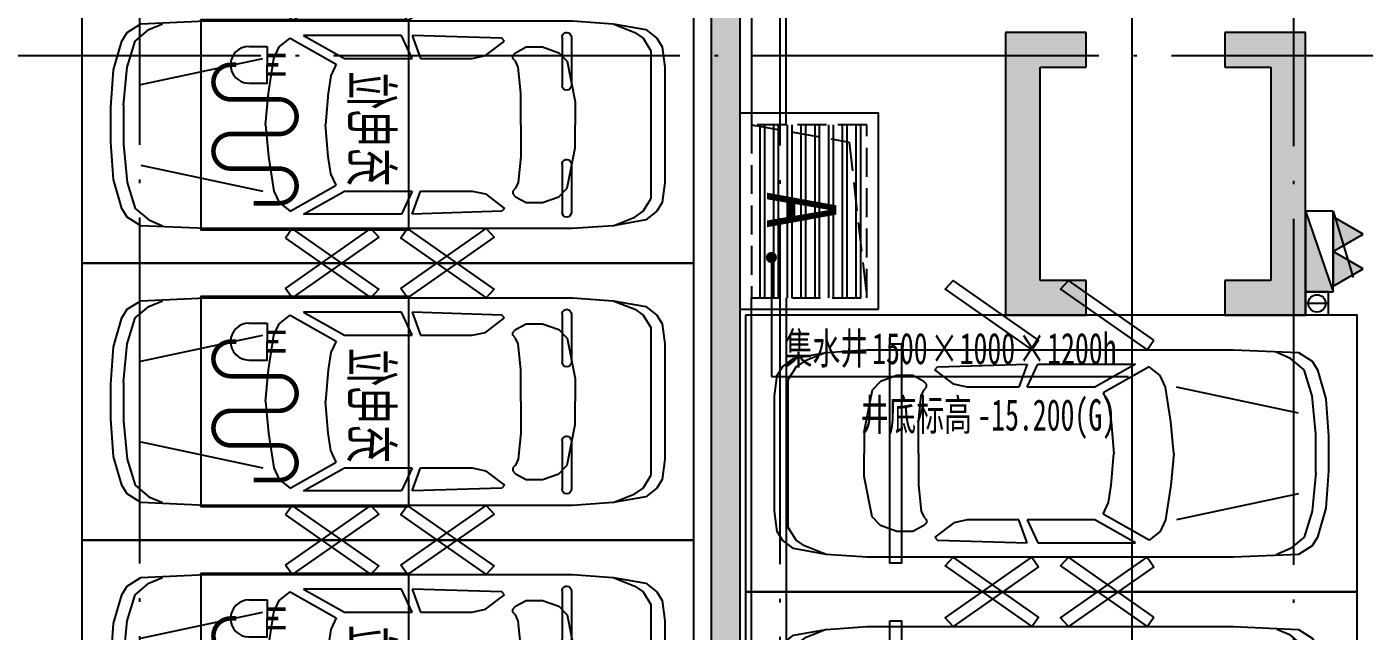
# Model space of a CAD drawing. Header units: millimetres. Extents: x 12325263 to 13848842, y -1463133 to 573208.
# Drawn here: x 12526798 to 12538387, y -1343878 to -1338637 of the extents above; entities that cross this region are included whole.
import ezdxf

# ---------------------------------------------------------------- set-up
doc = ezdxf.new("R2010")
doc.units = ezdxf.units.MM
doc.header["$LTSCALE"] = 1000
for name, pattern in [('DASH', [0.35, 0.25, -0.1]), ('DOTE', [2.4200000000000004, 2, -0.2, 0.02, -0.2]), ('地下室负三层平面图$0$-3F平面$0$$AUDIT_BAD_LTYPE2', [0])]:
    doc.linetypes.add(name, pattern=pattern)
for name, color, linetype in [('#s-灭火器', 20, 'Continuous'), ('A-WALL-PATT', 8, 'Continuous'), ('AXIS', 3, 'Continuous'), ('DOTE', 16, 'DOTE'), ('EQUIP_消火栓', 7, 'Continuous'), ('G-合 -3F地下室墙柱$0$COLUMN', 6, 'Continuous'), ('G-合 -3F地下室墙柱$0$PUB_HATCH', 8, 'Continuous'), ('J-集水井', 40, 'Continuous'), ('PUB_HATCH', 8, 'Continuous'), ('PUB_TEXT', 7, 'Continuous'), ('VPIPE-消防中', 3, 'Continuous'), ('人防墙', 6, 'Continuous'), ('商业酒店共享车位', 53, 'Continuous'), ('地下室轴网$0$DIM-AXISDIMS', 3, 'Continuous'), ('水条件', 1, 'Continuous'), ('水沟+分水线', 133, 'Continuous'), ('酒店机动车位', 153, 'Continuous')]:
    doc.layers.add(name, color=color, linetype=linetype)
doc.styles.add('-黑体', font='simhei.ttf')
doc.styles.add('地下室轴网$0$DIM_FONT', font='SIMPLEX', dxfattribs={"width": 0.8})
doc.styles.add('宋体', font='', dxfattribs={"width": 0.65})
doc.styles.add('黑体', font='simhei.ttf', dxfattribs={"width": 0.7})
doc.styles.get('宋体').set_extended_font_data('SimSun')
doc.dimstyles.new('地下室轴网$0$DIMN-150', dxfattribs={"dimscale": 1.5, "dimtxt": 300, "dimasz": 0.75, "dimexe": 250, "dimexo": 300, "dimgap": 150, "dimtad": 1, "dimdec": 0, "dimdsep": 46, "dimtxsty": '地下室轴网$0$DIM_FONT', "dimblk": 'asdggbj-13-地下室轴网$0$_DIMX', "dimcen": 2.5, "dimclrd": 256, "dimclre": 256, "dimclrt": 256, "dimazin": 0, "dimtfac": 1, "dimtdec": 0, "dimtix": 1, "dimtmove": 2, "dimatfit": 3, "dimldrblk": 'asdggbj-13-地下室轴网$0$_DIMX', "dimfxl": 1, "dimtolj": 1, "dimtzin": 0, "dimarcsym": 0})

# ---------------------------------------------------------------- blocks, each defined once
blk = doc.blocks.new('asdgafgf20230228-rf3')
at = {"layer": 'PUB_HATCH'}
blk.add_hatch(color=256, dxfattribs=at).paths.add_polyline_path([(-9999.926789903613, 31842.3411742288), (-10249.92560424703, 32277.71654857749), (-10249.99675793368, 6149.966630906589), (-9999.996757934612, 6149.965950081729)])
at = {"layer": '人防墙'}
for p, q in [((-10249.92560424703, 32277.71654857749), (-10249.99675793368, 6149.966630906589)), ((-9999.926789903613, 31842.3411742288), (-9999.996757934612, 6149.965950081729))]:
    blk.add_line(p, q, dxfattribs=at)
blk = doc.blocks.new('A$C29311F2C')
at = {"layer": 'DOTE', "linetype": 'DOTE', "ltscale": 1.5}
for p, q in [((142010.0672960635, 70359.80184929876, -3.862500282726824e-09), (134815.236814322, 111336.1978583307, -3.101703276703805e-09)), ((137626.3052921034, 69594.84906871745, -5.172956978106391e-09), (130432.2871303, 110566.6187090845, -4.412269580802283e-09)), ((132158.9167255796, 68640.80683679238, -6.807346790301347e-09), (124965.9116814788, 109606.8065118763, -6.046796094035006e-09)), ((108461.1274589393, 87379.90338595223, -1.194141106160178e-08), (148055.414492581, 94332.05659865367))]:
    blk.add_line(p, q, dxfattribs=at)
blk = doc.blocks.new('asdfsfsdf')
at = {"color": 253, "linetype": '地下室负三层平面图$0$-3F平面$0$$AUDIT_BAD_LTYPE2', "transparency": 33554559, "extrusion": (0.0004477907748714072, 3.529959095306893e-16, 0.999999899741706)}
for p, q in [((-168.7499837987125, -110.000000001397, 0.07556469346370548), (-499.9999510645866, -141.1764707579277, 0.2238953878532797)), ((168.7499823644757, -109.9999999995343, -0.07556469305539444), (-168.7499837987125, -110.000000001397, 0.07556469346370548)), ((168.7499823644757, -109.9999999995343, -0.07556469305539444), (499.999950107187, -141.1764707579277, -0.2238953876585836)), ((-724.9999280292541, -211.764705659356, 0.3246483119859617), (-824.9999170508236, -329.4117646231316, 0.3694273889297957)), ((-499.9999510645866, -141.1764707579277, 0.2238953878532797), (-724.9999280292541, -211.764705659356, 0.3246483119859617)), ((499.999950107187, -141.1764707579277, -0.2238953876585836), (724.9999261181802, -211.7647058977745, -0.3246483115967724)), ((724.9999261181802, -211.7647058977745, -0.3246483115967724), (824.9999175239354, -329.4117646231316, -0.3694273894917245)), ((-824.9999170508236, -329.4117646231316, 0.3694273889297957), (-874.99991251342, -447.0588235869072, 0.3918169277702976)), ((-349.9999665804207, -258.8235292448662, 0.1567267717199455), (-574.9999421145767, -1317.647058726754, 0.2574796953287081)), ((349.9999641925097, -258.8235292430036, -0.1567267711171998), (574.9999411571771, -1317.647058724891, -0.2574796952492556)), ((824.9999175239354, -329.4117646231316, -0.3694273894917245), (874.9999125096947, -447.0588235869072, -0.3918169281189517)), ((-274.9999726694077, -1364.705882550683, 0.1231424633135522), (-574.9999425914139, -1411.764705897775, 0.2574796953093296)), ((2.365559339523315e-07, -1341.176470519509), (-274.9999726694077, -1364.705882550683, 0.1231424633135522)), ((2.365559339523315e-07, -1341.176470519509), (274.9999717120081, -1364.705882312264, -0.1231424628849248)), ((274.9999717120081, -1364.705882312264, -0.1231424628849248), (574.9999416340142, -1411.764705897775, -0.2574796953464441)), ((-674.9999320898205, -1458.823529244866, 0.3022587728158986), (-749.9999260008335, -1552.941176654305, 0.3358430815717435)), ((-574.9999425914139, -1411.764705897775, 0.2574796953093296), (-674.9999320898205, -1458.823529244866, 0.3022587728158986)), ((574.9999416340142, -1411.764705897775, -0.2574796953464441), (674.9999316073954, -1458.823529481422, -0.3022587727170486)), ((674.9999316073954, -1458.823529481422, -0.3022587727170486), (749.9999240897596, -1552.941176414024, -0.3358430809488905)), ((-749.9999260008335, -1552.941176654305, 0.3358430815717435), (-524.9999480806291, -1952.941176654305, 0.2350901571286059)), ((749.9999240897596, -1552.941176414024, -0.3358430809488905), (524.9999452158809, -1952.941176415887, -0.2350901560785282)), ((-774.9999220632017, -2517.647058726754, 0.3470378507689607), (-774.9999220632017, -1670.588235379662, 0.3470378503031141)), ((-774.9999220632017, -1670.588235379662, 0.3470378503031141), (-574.9999421145767, -2023.529411557596, 0.257479695328853)), ((774.9999230131507, -1670.588235379662, -0.3470378509613082), (574.9999421108514, -2023.529411794152, -0.2574796950939764)), ((774.9999225363135, -2517.64705896331, -0.3470378506309664), (774.9999230131507, -1670.588235379662, -0.3470378509613082)), ((-524.9999480806291, -1952.941176654305, 0.2350901571286059), (-424.9999581072479, -1905.882352830376, 0.1903110794088359)), ((-424.9999581072479, -1905.882352830376, 0.1903110794088359), (-274.9999731462449, -1882.35294127604, 0.1231424632944275)), ((-274.9999731462449, -1882.35294127604, 0.1231424632944275), (2.365559339523315e-07, -1858.823529244866)), ((274.9999717120081, -1882.352941035759, -0.1231424628847421), (2.365559339523315e-07, -1858.823529244866)), ((424.999956196174, -1905.882352830376, -0.1903110785527894), (274.9999717120081, -1882.352941035759, -0.1231424628847421)), ((524.9999452158809, -1952.941176415887, -0.2350901560785282), (424.999956196174, -1905.882352830376, -0.1903110785527894)), ((-574.9999421145767, -2023.529411557596, 0.257479695328853), (-574.9999421145767, -2611.764705659356, 0.2574796952125222)), ((574.9999421108514, -2023.529411794152, -0.2574796950939764), (574.9999411571771, -2611.764705897775, -0.2574796951324972)), ((-574.9999421145767, -2611.764705659356, 0.2574796952125222), (-774.9999220632017, -2517.647058726754, 0.3470378507689607)), ((574.9999411571771, -2611.764705897775, -0.2574796951324972), (774.9999225363135, -2517.64705896331, -0.3470378506309664)), ((-774.9999215863645, -2611.764705899637, 0.3470378500898093), (-574.9999416377395, -2682.35294127604, 0.2574796952319682)), ((-749.9999255239964, -3388.235294345301, 0.3358430813588681), (-774.9999215863645, -2611.764705899637, 0.3470378500898093)), ((774.9999225363135, -2611.764705659356, -0.3470378507473485), (574.9999416340142, -2682.35294127604, -0.2574796952294666)), ((749.9999245665967, -3388.235294343438, -0.3358430809290396), (774.9999225363135, -2611.764705659356, -0.3470378507473485)), ((-574.9999416377395, -2682.35294127604, 0.2574796952319682), (-574.9999421145767, -3129.41176486155, 0.257479695562074)), ((574.9999416340142, -2682.35294127604, -0.2574796952294666), (574.9999416340142, -3129.411764621269, -0.2574796948800628)), ((-574.9999421145767, -3129.41176486155, 0.257479695562074), (-599.9999405629933, -3247.058823586907, 0.2686744650115782)), ((574.9999416340142, -3129.411764621269, -0.2574796948800628), (599.9999391268939, -3247.058823586907, -0.2686744647175814)), ((-599.9999405629933, -3247.058823586907, 0.2686744650115782), (-724.9999270755798, -3411.764705897775, 0.324648311792771)), ((599.9999391268939, -3247.058823586907, -0.2686744647175814), (724.9999275486916, -3411.764705897775, -0.3246483115377303)), ((-724.9999270755798, -3411.764705897775, 0.324648311792771), (-749.9999255239964, -3388.235294345301, 0.3358430813588681)), ((724.9999275486916, -3411.764705897775, -0.3246483115377303), (749.9999245665967, -3388.235294343438, -0.3358430809290396)), ((-624.9999380558729, -3505.882353068795, 0.2798692348493339), (-674.9999320898205, -3599.999999762978, 0.3022587729329561)), ((-599.9999405629933, -3482.352941274177, 0.2686744655939557), (-624.9999380558729, -3505.882353068795, 0.2798692348493339)), ((-574.9999421145767, -3482.35294127604, 0.2574796953293679), (-599.9999405629933, -3482.352941274177, 0.2686744655939557)), ((-549.9999470058829, -3505.882352830376, 0.2462849269087827), (-574.9999421145767, -3482.35294127604, 0.2574796953293679)), ((-499.9999496340752, -3529.41176486155, 0.2238953872139153), (-549.9999470058829, -3505.882352830376, 0.2462849269087827)), ((-274.9999731462449, -3552.941176415887, 0.1231424632950173), (-499.9999496340752, -3529.41176486155, 0.2238953872139153)), ((7.133930921554565e-07, -3552.941176654305), (-274.9999731462449, -3552.941176415887, 0.1231424632950173)), ((7.133930921554565e-07, -3552.941176654305), (274.9999726656824, -3552.941176415887, -0.1231424630783778)), ((274.9999726656824, -3552.941176415887, -0.1231424630783778), (499.999950107187, -3529.41176486155, -0.2238953881230394)), ((499.999950107187, -3529.41176486155, -0.2238953881230394), (549.9999441411346, -3505.882352830376, -0.2462849258573907)), ((549.9999441411346, -3505.882352830376, -0.2462849258573907), (574.9999416340142, -3482.35294127604, -0.2574796952294021)), ((574.9999416340142, -3482.35294127604, -0.2574796952294021), (599.9999391268939, -3482.352941274177, -0.2686744647174983)), ((599.9999391268939, -3482.352941274177, -0.2686744647174983), (624.9999351911247, -3505.882352830376, -0.2798692334487053)), ((624.9999351911247, -3505.882352830376, -0.2798692334487053), (674.9999311305583, -3600.000000001397, -0.3022587726192891)), ((-674.9999320898205, -3599.999999762978, 0.3022587729329561), (-674.9999320898205, -3741.17647075979, 0.3022587729329017)), ((674.9999311305583, -3600.000000001397, -0.3022587726192891), (674.9999316073954, -3741.176470281091, -0.3022587730655932)), ((-674.9999320898205, -3741.17647075979, 0.3022587729329017), (-624.9999380558729, -3882.352941037621, 0.2798692345000124)), ((674.9999316073954, -3741.176470281091, -0.3022587730655932), (624.9999351911247, -3882.352941037621, -0.2798692334484588)), ((-624.9999380558729, -3882.352941037621, 0.2798692345000124), (-549.9999460522085, -3952.941176414024, 0.2462849269474509)), ((624.9999351911247, -3882.352941037621, -0.2798692334484588), (549.9999450948089, -3952.941176654305, -0.2462849259351472)), ((-549.9999460522085, -3952.941176414024, 0.2462849269474509), (-199.9999792352319, -4023.529411794152, 0.08955815500490981)), ((-199.9999792352319, -4023.529411794152, 0.08955815500490981), (2.365559339523315e-07, -4023.529411553871)), ((199.9999801851809, -4023.529411553871, -0.08955815519579101), (2.365559339523315e-07, -4023.529411553871)), ((549.9999450948089, -3952.941176654305, -0.2462849259351472), (199.9999801851809, -4023.529411553871, -0.08955815519579101)), ((-874.9999120365828, -4352.941176656168, 0.3918169277909837), (-799.9999205116183, -4541.176470521372, 0.3582326202192607)), ((874.9999125096947, -4352.941176414024, -0.3918169282337609), (799.9999190755188, -4541.176470757928, -0.3582326193421601)), ((-799.9999205116183, -4541.176470521372, 0.3582326202192607), (-749.9999260008335, -4611.764706136193, 0.3358430813398884)), ((-749.9999260008335, -4611.764706136193, 0.3358430813398884), (-641.2499364260584, -4680.000000241678, 0.2871458345919543)), ((749.9999240897596, -4611.764706136193, -0.3358430808314997), (641.249935945496, -4680.000000001397, -0.2871458343748414)), ((799.9999190755188, -4541.176470757928, -0.3582326193421601), (749.9999240897596, -4611.764706136193, -0.3358430808314997)), ((641.249935945496, -4680.000000001397, -0.2871458343748414), (-641.2499364260584, -4680.000000241678, 0.2871458345919543))]:
    blk.add_line(p, q, dxfattribs=at)
for points in [[(-474.9999997620226, -23.52941179275513), (-149.9999997613286, -7.049211745248385e-29), (149.9999997613286, 7.049211745248385e-29), (474.9999992851854, -23.52941203117371), (724.9999997609804, -94.11764716915788), (799.9999992858793, -141.1764707565308), (875.0000002394273, -258.8235292453319), (899.9999983314156, -823.5294117927554), (899.99999928509, -4000.000000238419), (875.0000002394273, -4352.941176414491), (824.9999992870789, -4635.294117448852), (750.0000002408798, -4729.411765098573), (674.9999992854691, -4776.470588445664), (500.0000002381968, -4800.000000000001), (-500.000000715034, -4800.000000000001), (-674.9999997604438, -4776.470588210971), (-750.0000007158543, -4729.411765098573), (-825.0000007175906, -4635.294117927552), (-874.9999997607275, -4352.941176654772), (-900.0000007137389, -4000.000000238419), (-900.0000007156016, -823.5294117927554), (-874.999999285753, -258.8235297203065), (-800.0000007145284, -141.1764707602561), (-724.9999997591177, -94.11764669418336)], [(-981.91520381036, -1513.230591773987), (-1500.00000071459, -2253.132360218093), (-1425.335413217106, -2320.844957351685), (-900.0000007156016, -1570.588235139847)]]:
    blk.add_lwpolyline(points, close=True, dxfattribs=at)
for points, elevation in [([(981.915204765897, -1513.230591773987), (1499.999998807242, -2253.132359979675), (1425.335412263431, -2320.844957351685), (899.9999988082526, -1570.588235378266)], 1.176665431756874e-10), ([(-900.0000007156016, -2570.588235378266), (-981.9152042871972, -2513.230591535569), (-1500.00000071459, -3253.132359743119), (-1425.335413217105, -3320.844957351685)], -1.149049744242348e-10), ([(981.915204765897, -2513.230591773987), (1499.99999785543, -3253.132359743119), (1425.335412265294, -3320.844957351685), (899.9999992850899, -2570.588235378266)], 1.171056029924955e-10)]:
    blk.add_lwpolyline(points, close=True, dxfattribs=dict(at, elevation=elevation))
blk = doc.blocks.new('A$C06465456')
for points in [[(0, 5300.000174847431), (2400, 5300.000174847431), (2400, 0.0001748474314808846), (0, 0.0001748474314808846)], [(250, 4050.000174847431), (250, 3950.000174847431), (2150, 3950.000174847431), (2150, 4050.000174847431)]]:
    blk.add_lwpolyline(points, close=True)
at = {"xscale": -1, "rotation": 180}
blk.add_blockref('asdfsfsdf', (1200.000000244007, 250.000174849527), dxfattribs=at)
blk = doc.blocks.new('A$C0F4A4D7E')
at = {"layer": 'J-集水井', "linetype": 'DASH'}
h = blk.add_hatch(dxfattribs=at)
h.set_pattern_fill('ANSI32', color=98, scale=25, angle=494.9999999990569, style=0)
h.set_pattern_definition([(179.9999999990568, (200.0015206933022, -200.0001142024994), (-1.959818973773508e-09, -119.0625), []), (179.9999999990568, (160.3140033483505, -160.3125967979431), (-1.959818973773508e-09, -119.0625), [])])
edge = h.paths.add_edge_path()
edge.add_line((0.0007604360580444336, 2.384185791015625e-07), (1499.999239683151, 2.384185791015625e-07))
edge.add_line((1499.999239683151, -1.192092895507812e-07), (1500.000000119209, 999.999885559082))
edge.add_line((1500, 999.999885559082), (0.001520633697509766, 999.9998856782913))
edge.add_line((0.001520752906799316, 999.9998859167099), (0.0007604360580444336, 1.192092895507812e-07))
at = {"layer": 'J-集水井', "color": 251, "linetype": 'Continuous'}
blk.add_lwpolyline([(1600.000000143424, 1099.999999872874), (-99.99999985098839, 1100.000000007916), (-100.0000002086163, -99.99999987287447), (1599.999999856576, -100.0000000079162)], close=True, dxfattribs=at)
at = {"layer": 'J-集水井', "linetype": 'DASH'}
blk.add_lwpolyline([(1500.000000119209, 999.9999998807907), (1.192092895507812e-07, 1000), (-1.788139343261719e-07, 1.192092895507812e-07), (1499.999999880791, 0)], close=True, dxfattribs=at)
blk.add_lwpolyline([(-1.788139343261719e-07, 1.192092895507812e-07), (151.355367064476, 847.2046052217484), (1500.000000119209, 999.9999998807907)], dxfattribs=at)
at = {"layer": 'J-集水井', "color": 7, "style": '-黑体', "width": 0.8}
blk.add_text('A', height=599.9999999999999, rotation=3.28932562657762e-06, dxfattribs=at).set_placement((575.4382190704346, 136.1278800964355))
blk = doc.blocks.new('车位')
h = blk.add_hatch()
h.set_pattern_fill('ANSI31', color=256, scale=999.9999999999999, angle=-2.394345736421314e-08)
h.set_pattern_definition([(44.99999997605653, (-2400.000001788139, -5299.987687110901), (-1122.532014664547, 1122.532015602742), [])])
h.paths.add_polyline_path([(1879.999998450279, -3854.664422988892), (1879.999998569489, -3694.664422988892), (1719.999998450279, -3694.664423465729), (1559.999998569489, -3694.664422988892), (1559.999998569489, -3854.664422988892, 0.9898630017247371)])
for p, q in [((399.9999972712249, -1099.999999266118), (399.9999972712249, -1099.999999266118)), ((860.0160205308348, -1059.999999538064), (440.0000015441328, -1059.999999726191)), ((860.0160163957626, -1139.999999061227), (439.9999974090606, -1139.999999249354)), ((1499.999997032806, -1100.000607695431), (1499.999997032806, -1100.000607695431)), ((1959.999996932223, -1140), (1539.779563577846, -1140.000000188127)), ((1960.220432037488, -1060.000607967377), (1539.99999868311, -1060.000607678667)), ((1999.999996913597, -1099.999999981374), (1999.999996913597, -1099.999999981374)), ((1879.999998569489, -3694.664422988892), (1719.999998450279, -3694.664423465729)), ((1879.999998450279, -3854.664422988892), (1879.999998569489, -3694.664422988892))]:
    blk.add_line(p, q)
for points in [[(2399.999996781349, -5300.000001430511), (-2.741813659667969e-06, -5299.999999046326), (0, 0), (2399.999999880791, -9.5367431640625e-07)], [(289.9999990463257, -2468.601806640625), (2109.999998927116, -2468.601807117462), (2109.99999833107, -4269.228533267975), (289.9999980926514, -4269.228532314301)]]:
    blk.add_lwpolyline(points, close=True)
at = {"const_width": 39.99999999999999}
blk.add_lwpolyline([(519.9999985694885, -3813.032121181488), (519.9999986886978, -3590.069902896881, -1), (819.9999984502792, -3590.069902420044), (819.9999982118607, -4010.994340896606, 1), (1119.999998450279, -4010.994340896606), (1119.999998569489, -3590.069902896881, -1), (1419.999998569489, -3590.069902896881), (1419.999998211861, -4010.994341373444, 1), (1719.999998450279, -4010.994341373444), (1719.999998211861, -3963.042503356934)], format="xyb", dxfattribs=at)
at = {"const_width": 30}
for points in [[(1639.999998211861, -3694.664422988892), (1639.99999833107, -3534.203485965729)], [(1719.999998450279, -3694.664423465729), (1719.99999833107, -3599.861834049225)], [(1799.999998688698, -3694.664422988892), (1799.999998450279, -3534.203485488892)]]:
    blk.add_lwpolyline(points, dxfattribs=at)
blk.add_lwpolyline([(1879.99999833107, -3851.403974533081, -1), (1559.999998569489, -3854.664422988892), (1559.999998569489, -3694.664422988892), (1719.999998450279, -3694.664423465729)], format="xyb")
for centre, radius, start, end in [((439.999996913597, -1099.999998772517), 39.99999999999999, 90, 180), ((439.999996913597, -1099.999998772517), 39.99999999999999, 180, 270), ((859.9999972712249, -1100.000002399087), 39.99999999999998, 0, 90), ((859.9999972712249, -1100.000002399087), 39.99999999999998, 270, 0), ((1539.999996555969, -1100.000607678667), 39.99999999999999, 90, 180), ((1539.999996555969, -1100.000607678667), 39.99999999999999, 180, 270), ((1959.999997390434, -1100.000000476837), 39.99999999999999, 0, 90), ((1959.999996913597, -1100.0006108284), 39.99999999999998, 0, 90), ((1959.999997390434, -1100.000000476837), 39.99999999999999, 270, 0), ((1959.999996913597, -1100.0006108284), 39.99999999999998, 270, 0)]:
    blk.add_arc(centre, radius, start, end)
at = {"xscale": -1, "rotation": 180}
blk.add_blockref('asdfsfsdf', (1200.000000184402, -5050.000001905253), dxfattribs=at)
at = {"insert": (661.5946944952011, -2614.821184158325), "char_height": 349.9999999999999, "attachment_point": 1, "rotation": 359.99999997605653, "style": '黑体'}
blk.add_mtext_dynamic_manual_height_columns('充电位', width=1328.110077857971, gutter_width=1750, heights=[0], dxfattribs=at)
blk = doc.blocks.new('管位')
at = {"layer": '水条件'}
blk.add_line((12573125.95161151, 675360.3646074757), (12573125.95161151, 675160.3646074757), dxfattribs=at)
blk.add_lwpolyline([(12573025.95161151, 675360.3646074757), (12573225.95161151, 675360.3646074757), (12573225.95161151, 675160.3646074757), (12573025.95161151, 675160.3646074757)], close=True, dxfattribs=at)
blk = doc.blocks.new('灭火器')
at = {"layer": '#s-灭火器', "ltscale": 1000}
for points in [[(292444.1076592965, 59706.6250948105), (292144.1076592965, 59706.6250948105), (292294.1076592965, 59446.81747367606)], [(292744.1076592965, 59706.6250948105), (292444.1076592965, 59706.6250948105), (292594.1076592965, 59446.81747367606)]]:
    blk.add_hatch(color=256, dxfattribs=at).paths.add_polyline_path(points)
for points in [[(292294.1076592965, 59446.81747367606), (292444.1076592965, 59706.6250948105), (292144.1076592965, 59706.6250948105)], [(292594.1076592965, 59446.81747367606), (292744.1076592965, 59706.6250948105), (292444.1076592965, 59706.6250948105)]]:
    blk.add_lwpolyline(points, close=True, dxfattribs=at)
blk = doc.blocks.new('$TWTSYS$00000508')
for p, q in [((-0.5, 0.5), (0.3236161731911125, 1.224064056863426)), ((-0.5, 0.5), (-0.5, -0.5)), ((-0.5, -0.5), (0.5, 0.5)), ((0.5, 0.5), (-0.5, 0.5)), ((0.5, -0.5), (0.5, 0.5)), ((-0.5, -0.5), (0.5, -0.5))]:
    blk.add_line(p, q)
blk.add_solid([(0.5, -0.5), (0.5, 0.5), (-0.5, -0.5)])
blk = doc.blocks.new('消火栓')
at = {"layer": '#s-灭火器', "rotation": 180.0000000000001}
blk.add_blockref('灭火器', (12864422.05702452, 734931.81413663), dxfattribs=at)
at = {"layer": 'EQUIP_消火栓', "xscale": 700, "yscale": 240, "zscale": 700}
blk.add_blockref('$TWTSYS$00000508', (12571977.94936522, 675105.1890418193), dxfattribs=at)
blk = doc.blocks.new('asdfsadfasdfsa')
at = {"layer": 'VPIPE-消防中'}
blk.add_circle((-20220.01603793539, 14401.04858680791), 75, dxfattribs=at)
at = {"rotation": 270}
blk.add_blockref('消火栓', (-695305.205078993, 12586828.99795209), dxfattribs=at)
at = {"layer": '水条件', "xscale": -1, "rotation": 270}
blk.add_blockref('管位', (-695480.3806445729, -12558724.90302463), dxfattribs=at)
blk = doc.blocks.new('asdggG-合 -3F地下室墙柱')
at = {"layer": 'G-合 -3F地下室墙柱$0$PUB_HATCH'}
for points in [[(711580887.34133, 2542229098.108005), (711580939.2230705, 2542228802.628253), (711581628.6758292, 2542228923.685647), (711581204.9749494, 2542231336.770306), (711580515.5221907, 2542231215.71291), (711580567.4039309, 2542230920.233154), (711580961.3769362, 2542230989.40881), (711581281.3143353, 2542229167.283659)], [(711578991.5119101, 2542230643.530539), (711579385.4849147, 2542230712.706194), (711579333.6031742, 2542231008.185948), (711578644.1504151, 2542230887.128554), (711579067.851295, 2542228474.043897), (711579757.304054, 2542228595.101289), (711579705.4223139, 2542228890.581045), (711579311.4493088, 2542228821.40539)]]:
    blk.add_hatch(color=256, dxfattribs=at).paths.add_polyline_path(points)
at = {"layer": 'G-合 -3F地下室墙柱$0$COLUMN', "color": 2}
for p, q in [((711581204.9749494, 2542231336.770306), (711580515.5221907, 2542231215.71291)), ((711581628.6758292, 2542228923.685647), (711581204.9749494, 2542231336.770306)), ((711580515.5221907, 2542231215.71291), (711580567.4039309, 2542230920.233154)), ((711579333.6031742, 2542231008.185948), (711578644.1504151, 2542230887.128554)), ((711579385.4849147, 2542230712.706194), (711579333.6031742, 2542231008.185948)), ((711580567.4039309, 2542230920.233154), (711580961.3769362, 2542230989.40881)), ((711580961.3769362, 2542230989.40881), (711581281.3143353, 2542229167.283659)), ((711578644.1504151, 2542230887.128554), (711579067.851295, 2542228474.043897)), ((711578991.5119101, 2542230643.530539), (711579385.4849147, 2542230712.706194)), ((711579311.4493088, 2542228821.40539), (711578991.5119101, 2542230643.530539)), ((711581281.3143353, 2542229167.283659), (711580887.34133, 2542229098.108005)), ((711580887.34133, 2542229098.108005), (711580939.2230705, 2542228802.628253)), ((711579705.4223139, 2542228890.581045), (711579311.4493088, 2542228821.40539)), ((711579757.304054, 2542228595.101289), (711579705.4223139, 2542228890.581045)), ((711580939.2230705, 2542228802.628253), (711581628.6758292, 2542228923.685647)), ((711579067.851295, 2542228474.043897), (711579757.304054, 2542228595.101289))]:
    blk.add_line(p, q, dxfattribs=at)
blk = doc.blocks.new('asdggbj-13-地下室轴网$0$_DIMX')
blk.add_line((-150, 0), (150, 0))
at = {"const_width": 50}
blk.add_lwpolyline([(-70, -70), (70, 70)], dxfattribs=at)
blk = doc.blocks.new('*D1261')
at = {"layer": 'Defpoints', "color": 0, "transparency": 16777216}
for p in [(711570837.2501522, 2542237053.54016), (711572781.7938031, 2542235108.996511), (711564968.2638724, 2542231184.553872)]:
    blk.add_point(p, dxfattribs=at)
at = {"layer": '地下室轴网$0$DIM-AXISDIMS', "lineweight": -2, "transparency": 16777216}
for p, q in [((711571155.448204, 2542236735.342109), (711573046.9588462, 2542234843.831469)), ((711566913.6030186, 2542229240.805719), (711572780.9983081, 2542235108.201016)), ((711565286.4619241, 2542230866.355821), (711567177.9725665, 2542228974.845181))]:
    blk.add_line(p, q, dxfattribs=at)
at = {"layer": '地下室轴网$0$DIM-AXISDIMS', "lineweight": -2, "transparency": 16777216, "xscale": 1.125, "yscale": 1.125, "zscale": 1.125}
for p, rotation in [((711572781.7938031, 2542235108.996511), 45.00000004073218), ((711566912.8075234, 2542229240.010223), 225.0000000407321)]:
    blk.add_blockref('asdggbj-13-地下室轴网$0$_DIMX', p, dxfattribs=dict(at, rotation=rotation))
at = {"layer": '地下室轴网$0$DIM-AXISDIMS', "transparency": 16777216, "insert": (711569529.1026115, 2542232492.701419), "char_height": 450, "attachment_point": 5, "rotation": 45.00000004073218, "style": '地下室轴网$0$DIM_FONT'}
blk.add_mtext('\\A1;8300', dxfattribs=at)
blk = doc.blocks.new('asdfds')
at = {"layer": '地下室轴网$0$DIM-AXISDIMS'}
dim = blk.add_linear_dim(base=(711572781.7938031, 2542235108.996511), p1=(711564968.2638724, 2542231184.553872), p2=(711570837.2501521, 2542237053.54016), angle=45.00000004073219, dimstyle='地下室轴网$0$DIMN-150', dxfattribs=at)
dim.commit()
dim.dimension.update_dxf_attribs({"geometry": '*D1261', "text_midpoint": (711569529.1026115, 2542232492.701419), "dimtype": 129})

msp = doc.modelspace()

# ---------------------------------------------------------------- hatches: boundary and pattern name
at = {"layer": 'A-WALL-PATT'}
h = msp.add_hatch(dxfattribs=at)
h.set_pattern_fill('ANSI37', color=252, scale=400)
h.set_pattern_definition([(45, (0, 0), (-449.0128060534576, 449.0128060534577), []), (135, (0, 0), (-449.0128060534577, -449.0128060534576), [])])
h.paths.add_polyline_path([(12504241.55586849, -1283957.969702356), (12637591.55586849, -1283957.969702356), (12637591.55586849, -1405607.969702357), (12504241.55586849, -1405607.969702357)])
h.paths.add_polyline_path([(12536667.44397216, -1284257.519106785), (12508912.19756728, -1303721.738868847), (12510476.64282127, -1305952.577048315), (12510476.64282127, -1360683.544963154), (12523697.00987751, -1360697.49956174), (12523657.22736275, -1398386.82786861), (12613949.47046454, -1398386.680534865), (12628138.60885084, -1317575.91585782), (12611264.04117262, -1314612.999011876), (12574996.82054267, -1314612.957628954), (12574997.80363845, -1307236.807132755), (12568296.80851373, -1307236.814778964), (12568296.81176471, -1310085.914022335), (12554779.15267792, -1310084.112384246)], flags=16)

# ---------------------------------------------------------------- linework, layer by layer
at = {"layer": 'AXIS'}
for p, q in [((12533249.92420273, -1340637.482207626), (12533249.92420273, -1341670)), ((12533249.92420273, -1341670), (12536342.90807722, -1341670))]:
    msp.add_line(p, q, dxfattribs=at)
at = {"layer": 'AXIS', "const_width": 48}
msp.add_lwpolyline([(12533249.92420273, -1340613.482207626, 1), (12533249.92420273, -1340661.482207626, 1)], format="xyb", close=True, dxfattribs=at)
at = {"layer": '水沟+分水线'}
for points in [[(12536376.81071013, -1354036.785749964), (12536376.81071013, -1325988.073769301)], [(12533376.81071012, -1339486.785749946), (12533376.81071014, -1328213.92921399), (12533076.81071014, -1328424.309339728), (12533076.81071012, -1339486.785749994)], [(12533376.81071012, -1340986.785750281), (12533376.81071013, -1354036.785749964), (12533076.81071013, -1354036.785749964), (12533076.81071012, -1340986.785750233)]]:
    msp.add_lwpolyline(points, dxfattribs=at)

# ---------------------------------------------------------------- block references
for name, p, rotation in [('asdfds', (-1127972875.768877, -2382204748.57026), 350.0412492541633), ('asdggG-合 -3F地下室墙柱', (-1127969968.402404, -2382206141.04408), 350.0413192028868), ('A$C29311F2C', (12385739.22775732, -1406192.920033182), 350.0412492537989)]:
    msp.add_blockref(name, p, dxfattribs=dict(rotation=rotation))
msp.add_blockref('asdfsadfasdfsa', (12558196.82335843, -1355436.785749963))
at = {"layer": '人防墙'}
msp.add_blockref('asdgafgf20230228-rf3', (12542976.84237531, -1360336.81884318), dxfattribs=at)
at = {"layer": '商业酒店共享车位', "xscale": -1, "rotation": 90}
for p in [(12538326.81088503, -1341136.785753974), (12538326.81088503, -1343536.785753974)]:
    msp.add_blockref('A$C06465456', p, dxfattribs=at)
at = {"layer": '水沟+分水线', "rotation": 270}
msp.add_blockref('A$C0F4A4D7E', (12533076.81071012, -1339486.785749994), dxfattribs=at)
at = {"layer": '酒店机动车位', "xscale": -1, "rotation": 270}
for p in [(12532576.81070923, -1340686.785680944), (12532576.81070923, -1343086.785647805), (12532576.81070923, -1345486.785614666)]:
    msp.add_blockref('车位', p, dxfattribs=at)

# ---------------------------------------------------------------- texts
at = {"layer": 'PUB_TEXT', "style": '宋体', "width": 0.65}
for s, p in [('集水井', (12533364.70554558, -1341562)), ('1500', (12534122.98402659, -1341562)), ('×', (12534628.50301393, -1341562)), ('1000', (12534881.2625076, -1341562)), ('×', (12535386.78149494, -1341562)), ('1200h', (12535639.54098861, -1341562)), ('井底标高', (12534023.2625076, -1342138)), ('-15.200(G)', (12535034.30048228, -1342138))]:
    msp.add_text(s, height=271.8987341772152, dxfattribs=at).set_placement(p)

doc.saveas('drawing.dxf')
